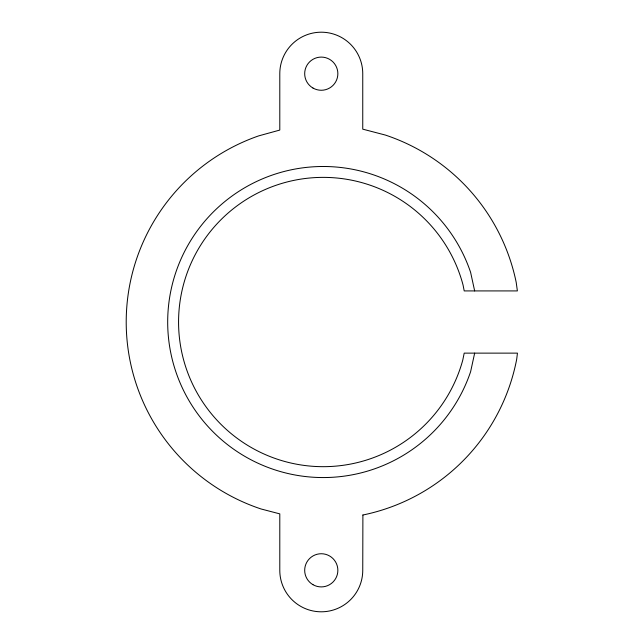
<?xml version="1.0" encoding="UTF-8"?>
<svg xmlns="http://www.w3.org/2000/svg" width="644" height="644" viewBox="0 0 644 644"><rect width="100%" height="100%" fill="white"/><g stroke="black" fill="none" stroke-linecap="round" stroke-linejoin="round"><path stroke-width="0.97" d="M474.66 353.129L470.611 371.693A155.542 155.542 0 0 1 231.341 447.524A155.542 155.542 0 0 1 231.341 196.525A155.542 155.542 0 0 1 470.611 272.348L474.66 290.919M362.894 515.007L362.749 570.326A41.474 41.474 0 0 1 321.267 611.8A41.474 41.474 0 0 1 279.794 570.326L279.794 513.872L261.094 508.985A197.016 197.016 0 0 1 258.695 135.876L279.794 130.072L279.794 73.674A41.474 41.474 0 0 1 321.267 32.2A41.474 41.474 0 0 1 362.749 73.674L362.749 129.154L385.345 135.055A197.016 197.016 0 0 1 516.198 282.346L517.382 290.919L464.211 290.919L463.076 285.099A144.65 144.65 0 0 0 240.687 203.23A144.65 144.65 0 0 0 239.818 440.214A144.65 144.65 0 0 0 462.803 359.972L464.195 353.129L517.454 353.129L516.697 359.215A197.016 197.016 0 0 1 362.894 515.007M312.976 88.043A16.591 16.591 0 0 0 337.858 73.674A16.591 16.591 0 0 0 312.976 59.312A16.591 16.591 0 0 0 312.976 88.043M312.976 584.688A16.591 16.591 0 0 0 337.858 570.326A16.591 16.591 0 0 0 312.976 555.957A16.591 16.591 0 0 0 312.976 584.688"/></g></svg>
